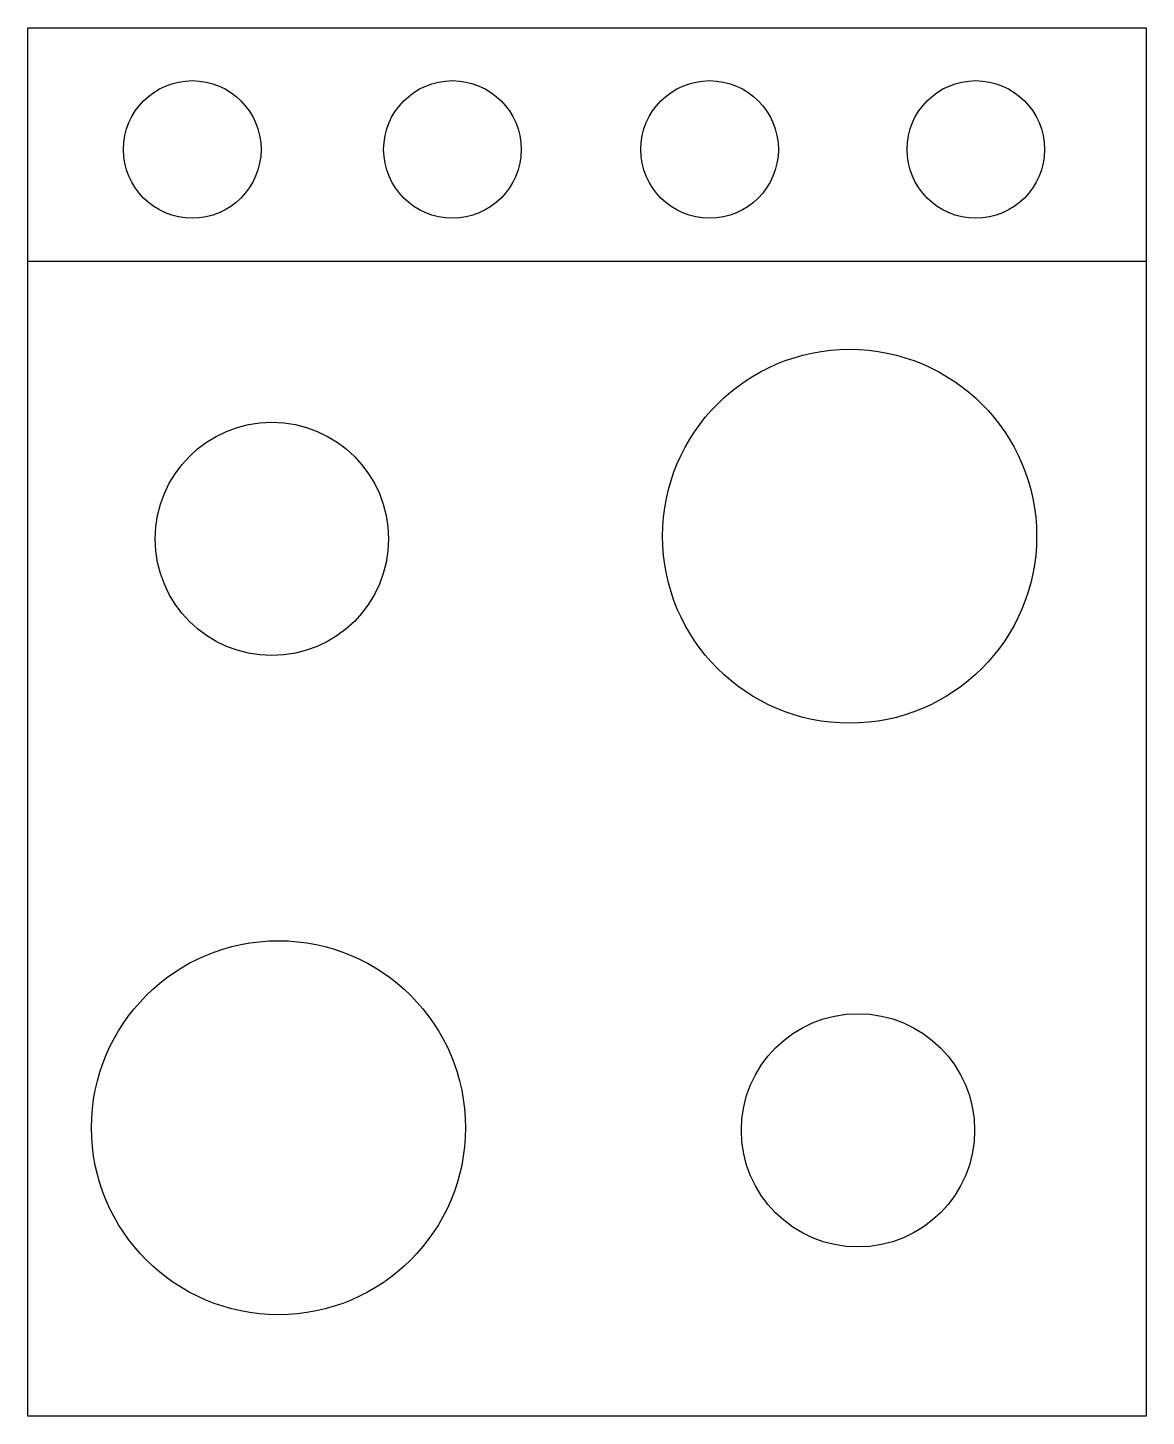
# Model space of a CAD drawing. Extents: x 5.575 to 6.054, y 33.975 to 34.57.
import ezdxf

# ---------------------------------------------------------------- set-up
doc = ezdxf.new("R2010")
doc.units = 0
doc.header["$LTSCALE"] = 0.5
doc.header["$MEASUREMENT"] = 0
doc.layers.get('0').update_dxf_attribs({"linetype": 'CONTINUOUS'})

# ---------------------------------------------------------------- blocks, each defined once
blk = doc.blocks.new('COCINA')
blk.add_line((0, 0.49527), (0.4794, 0.49527))
blk.add_lwpolyline([(0, 0.59527), (0.4794, 0.59527), (0.4794, 0), (0, 0)], close=True)
for centre, radius in [((0.0705, 0.54312), 0.02948), ((0.18202, 0.54312), 0.02948), ((0.29225, 0.54312), 0.02948), ((0.40634, 0.54312), 0.02948), ((0.35227, 0.37727), 0.08016), ((0.10462, 0.37614), 0.05), ((0.10745, 0.12369), 0.08016), ((0.35585, 0.12257), 0.05)]:
    blk.add_circle(centre, radius)

msp = doc.modelspace()

# ---------------------------------------------------------------- block references
msp.add_blockref('COCINA', (5.57463, 33.97486))

doc.saveas('drawing.dxf')
